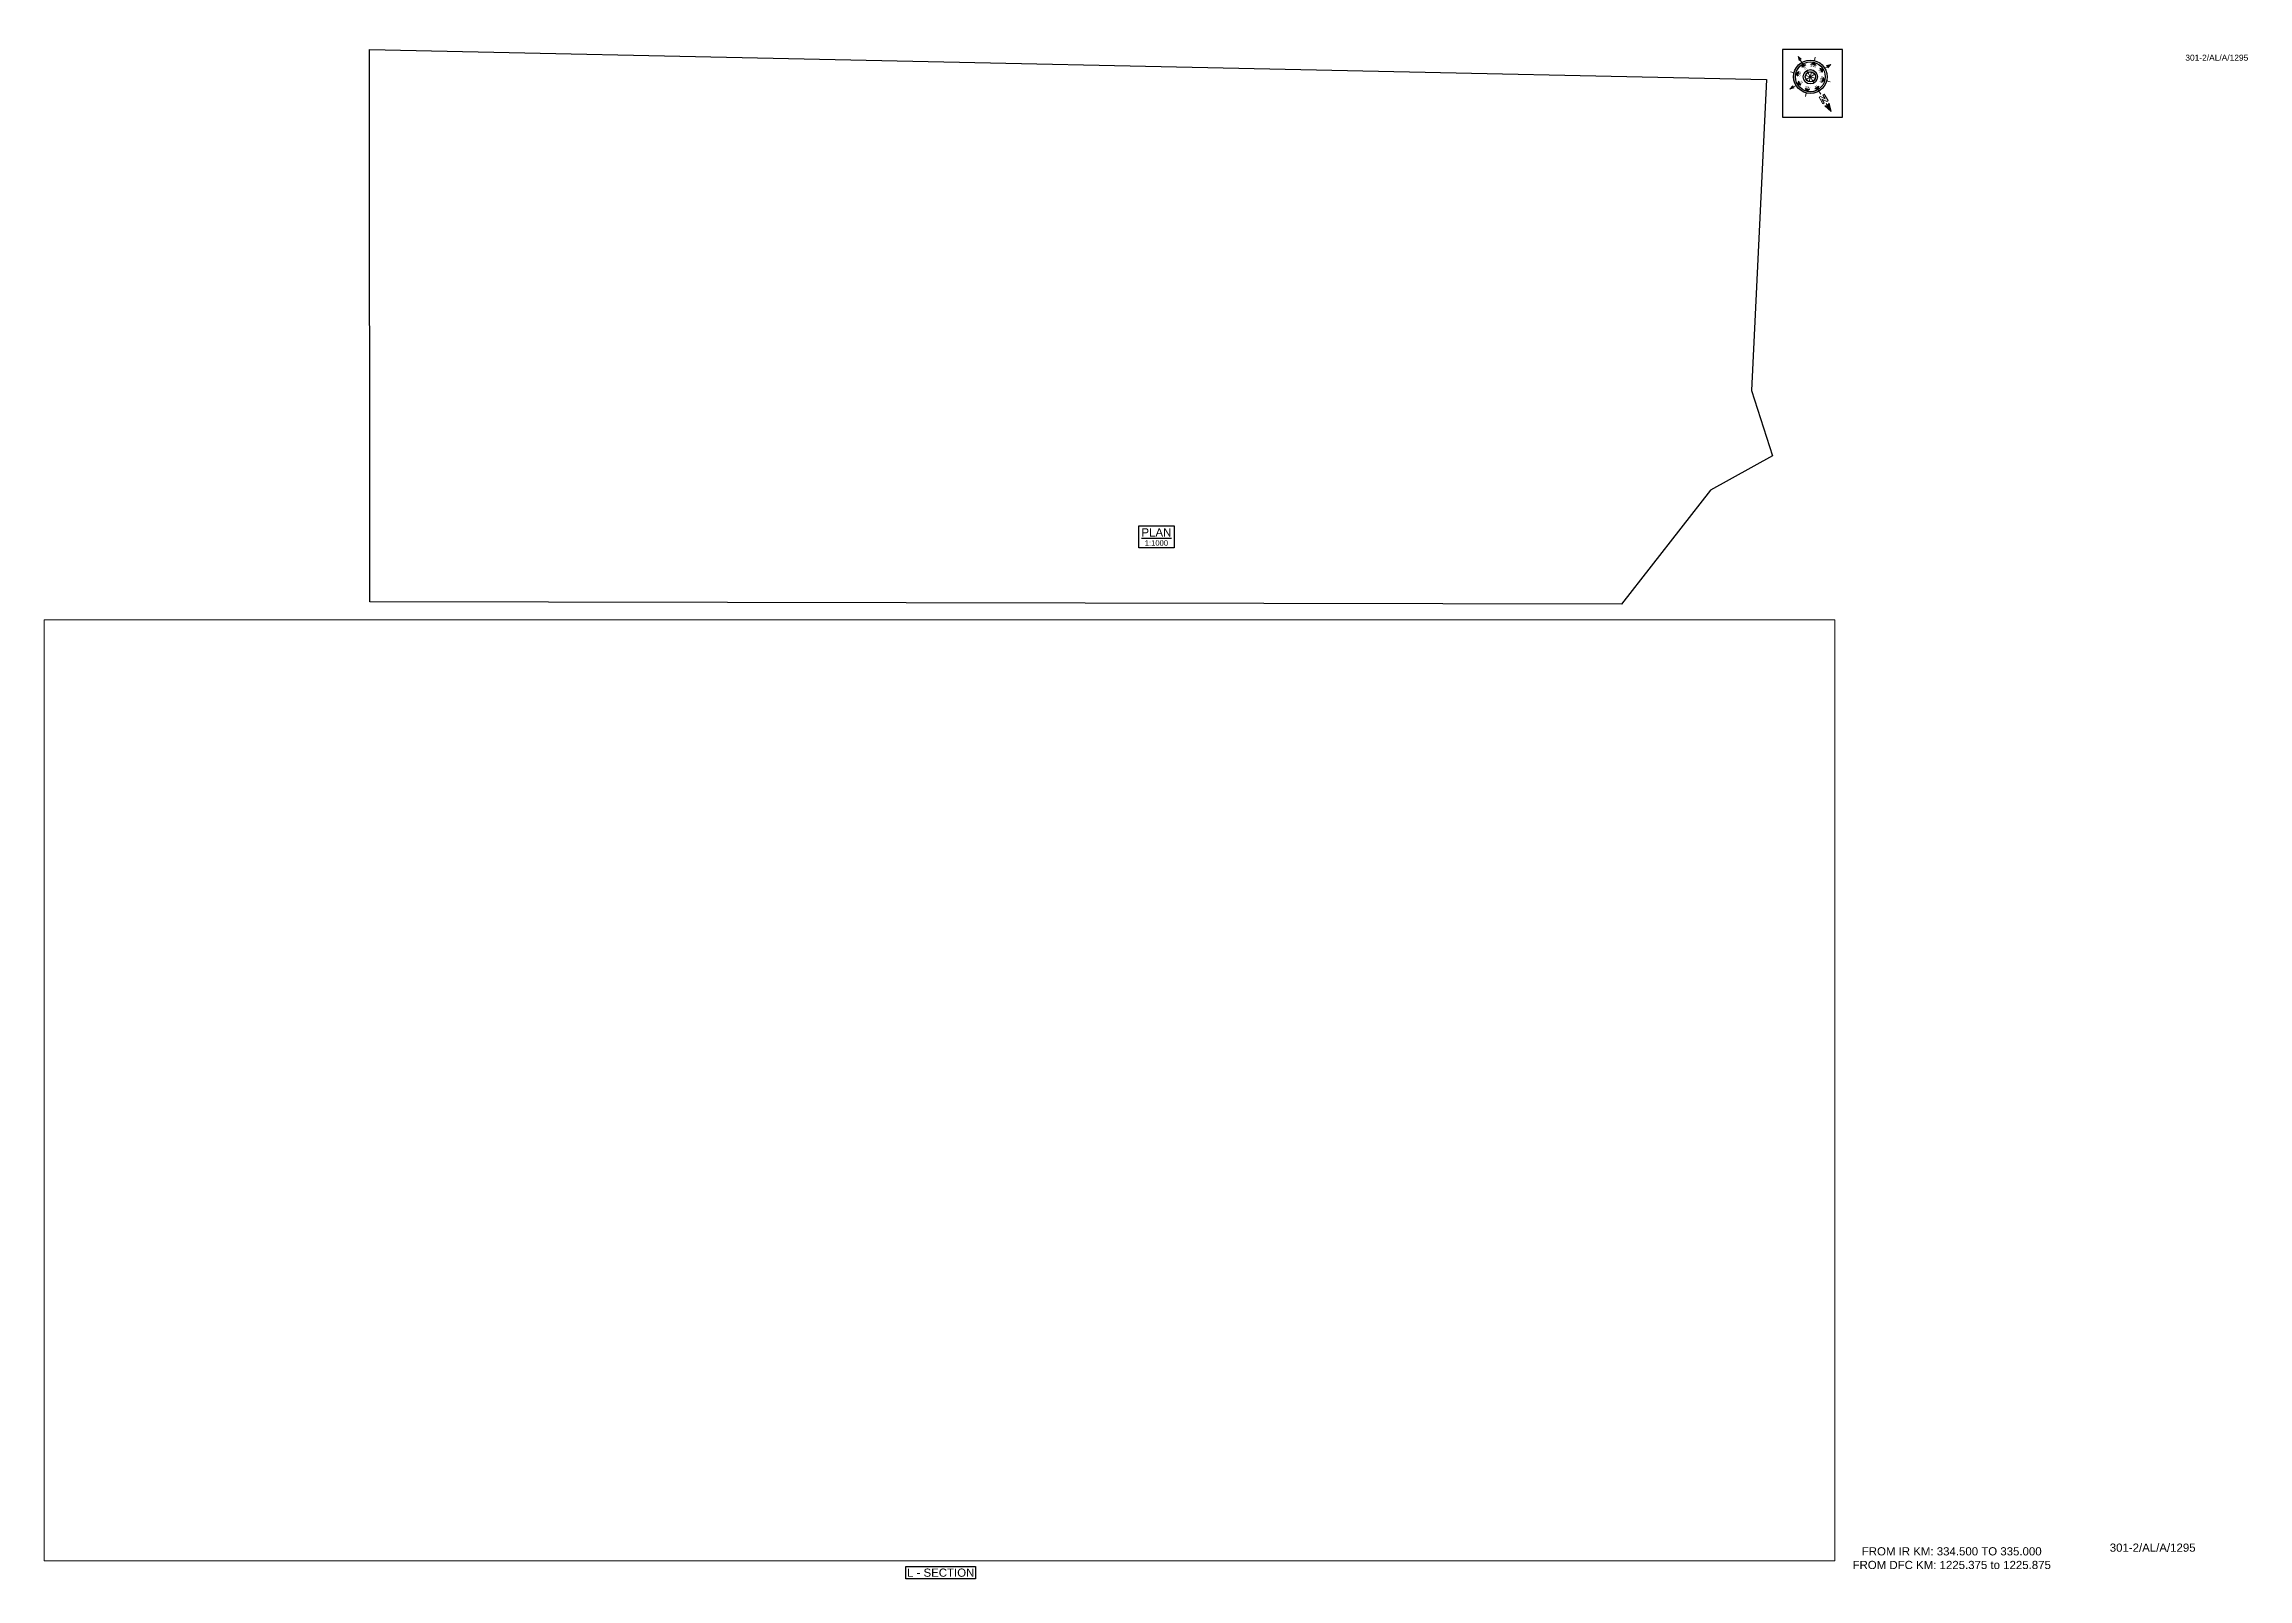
# Paper-space layout '1295' of a CAD drawing. Header units: metres. Extents: x 17 to 825, y 18 to 581.
import ezdxf
from ezdxf.enums import TextEntityAlignment as Align

# ---------------------------------------------------------------- set-up
doc = ezdxf.new("R2010")
doc.units = ezdxf.units.M
doc.header["$MEASUREMENT"] = 0
doc.layers.get('Defpoints').update_dxf_attribs({"color": 5})
doc.layers.add('title', color=7, linetype='Continuous')
doc.styles.get("Standard").update_dxf_attribs({"font": 'arial.ttf'})
doc.styles.add('Style-Arial', font='arial.ttf')

# ---------------------------------------------------------------- blocks, each defined once
blk = doc.blocks.new('N')
for points in [[(0, 8.41), (-0.49, 6.68), (0, 6.93)], [(0.49, 6.68), (0, 6.93), (0, 8.41)], [(-4.93, 0), (-4.07, 0.25), (-4.19, 0)], [(-4.07, -0.25), (-4.19, 0), (-4.93, 0)], [(-3.08, 0), (-2.59, 0.49), (-2.59, -0.49)], [(-2.18, 2.18), (-1.48, 2.18), (-2.18, 1.48)], [(0, 3.08), (0.49, 2.59), (-0.49, 2.59)], [(2.18, 2.18), (2.18, 1.48), (1.48, 2.18)], [(3.08, 0), (2.59, -0.49), (2.59, 0.49)], [(4.07, 0.25), (4.19, 0), (4.93, 0)], [(4.93, 0), (4.07, -0.25), (4.19, 0)], [(-2.18, -2.18), (-2.18, -1.48), (-1.48, -2.18)], [(0, -3.08), (-0.49, -2.59), (0.49, -2.59)], [(0, -4.93), (-0.25, -4.07), (0, -4.19)], [(0.25, -4.07), (0, -4.19), (0, -4.93)], [(2.18, -2.18), (1.48, -2.18), (2.18, -1.48)]]:
    blk.add_hatch(color=7).paths.add_polyline_path(points, flags=0)
h = blk.add_hatch(color=7)
h.paths.add_polyline_path([(0, -3.08), (0, -3.46, 1), (0, 3.46), (0, 3.08, -1)])
h.paths.add_polyline_path([(0, 1.05), (0, 1.48, 1), (0, -1.48), (0, -1.05, -1)])
at = {"color": 7, "linetype": 'ByBlock', "lineweight": 13}
for p, q in [((-0.61, 4.57), (-0.61, 6.12)), ((-0.61, 6.12), (-0.3, 6.12)), ((-0.3, 6.12), (0.32, 5.19)), ((0.32, 4.57), (-0.3, 5.5)), ((-0.3, 5.5), (-0.3, 4.57)), ((0.32, 5.19), (0.32, 6.12)), ((0.32, 6.12), (0.64, 6.12)), ((0.64, 6.12), (0.64, 4.57))]:
    blk.add_line(p, q, dxfattribs=at)
at = {"color": 7, "lineweight": 13}
for p, q in [((0, 6.41), (0, 7.28)), ((-3.46, 0), (-4.19, 0)), ((-2.45, 2.45), (-2.97, 2.97)), ((1.05, 0), (-1.05, 0)), ((-1.05, 0), (1.05, 0)), ((-0.74, 0.74), (0.74, -0.74)), ((0.74, 0.74), (-0.74, -0.74)), ((0.74, -0.74), (-0.74, 0.74)), ((-0.74, -0.74), (0.74, 0.74)), ((0, 3.46), (0, 4.19)), ((0, 3.46), (0, 3.08)), ((0, 1.05), (0, 1.48)), ((0, 1.05), (0, -1.05)), ((0, -1.05), (0, 1.05)), ((2.45, 2.45), (2.97, 2.97)), ((3.46, 0), (4.19, 0)), ((-2.45, -2.45), (-2.97, -2.97)), ((0, -1.05), (0, -1.48)), ((0, -3.46), (0, -3.08)), ((0, -3.46), (0, -4.19)), ((2.45, -2.45), (2.97, -2.97))]:
    blk.add_line(p, q, dxfattribs=at)
at = {"color": 7, "linetype": 'ByBlock', "lineweight": 13}
for points in [[(-0.3, 4.57), (-0.61, 4.57)], [(0.32, 4.57), (0.64, 4.57)]]:
    blk.add_lwpolyline(points, dxfattribs=at)
at = {"color": 7, "lineweight": 13}
for points in [[(0, 8.41), (-0.49, 6.68), (0, 6.93), (0, 6.93)], [(0.49, 6.68), (0, 6.93), (0, 8.41), (0, 8.41)], [(-4.93, 0), (-4.07, 0.25), (-4.19, 0), (-4.19, 0)], [(-4.07, -0.25), (-4.19, 0), (-4.93, 0), (-4.93, 0)], [(-3.08, 0), (-2.59, 0.49), (-2.59, -0.49), (-2.59, -0.49)], [(-2.18, 2.18), (-1.48, 2.18), (-2.18, 1.48), (-2.18, 1.48)], [(0, 3.08), (0.49, 2.59), (-0.49, 2.59), (-0.49, 2.59)], [(2.18, 2.18), (2.18, 1.48), (1.48, 2.18), (1.48, 2.18)], [(3.08, 0), (2.59, -0.49), (2.59, 0.49), (2.59, 0.49)], [(4.07, 0.25), (4.19, 0), (4.93, 0), (4.93, 0)], [(4.93, 0), (4.07, -0.25), (4.19, 0), (4.19, 0)], [(-2.18, -2.18), (-2.18, -1.48), (-1.48, -2.18), (-1.48, -2.18)], [(0, -3.08), (-0.49, -2.59), (0.49, -2.59), (0.49, -2.59)], [(0, -4.93), (-0.25, -4.07), (0, -4.19), (0, -4.19)], [(0.25, -4.07), (0, -4.19), (0, -4.93), (0, -4.93)], [(2.18, -2.18), (1.48, -2.18), (2.18, -1.48), (2.18, -1.48)]]:
    blk.add_lwpolyline(points, close=True, dxfattribs=at)
at = {"color": 7}
for radius in [3.46, 3.08, 1.48, 1.05]:
    blk.add_circle((0, 0), radius, dxfattribs=at)
for s, rotation, p in [('W', 90, (-2.1, 0)), ('NW', 45, (-1.48, 1.48)), ('NE', 315, (1.48, 1.48)), ('E', 270, (1.97, 0)), ('SW', 135, (-1.48, -1.48)), ('SE', 225, (1.48, -1.48))]:
    blk.add_text(s, height=0.6, rotation=rotation, dxfattribs=at).set_placement(p, align=Align.CENTER)
for s, p in [('N', (0, 2.1)), ('S', (0, -2.47))]:
    blk.add_text(s, height=0.6, dxfattribs=at).set_placement(p, align=Align.CENTER)

psp = doc.layouts.new('1295')

# ---------------------------------------------------------------- linework, layer by layer
psp.add_lwpolyline([(332.72, 18.39), (332.72, 22.99), (358.25, 22.99), (358.25, 18.39)], close=True)
at = {"layer": 'title', "color": 7, "linetype": 'Continuous', "lineweight": -3}
psp.add_lwpolyline([(418.16, 404.43), (431.05, 404.43), (431.05, 396.28), (418.16, 396.28)], close=True, dxfattribs=at)

# ---------------------------------------------------------------- texts
at = {"style": 'Style-Arial'}
for height, p in [(2.2, (801.62, 574.91)), (3, (773.92, 28.36))]:
    psp.add_text('301-2/AL/A/1295', height=height, dxfattribs=at).set_placement(p)
at = {"insert": (663.59, 30.01), "char_height": 3, "attachment_point": 1, "style": 'Style-Arial'}
psp.add_mtext_dynamic_manual_height_columns('\\pxqc;FROM IR KM: 334.500 TO 335.000\\P{\\C1;FROM DFC KM: 1225.375 to 1225.875}', width=104.8357, gutter_width=17.5, heights=[0], dxfattribs=at)
at = {"layer": 'title', "color": 7, "linetype": 'Continuous', "lineweight": -3, "style": 'Style-Arial'}
for s, height, p in [('%%UPLAN', 3, (424.55, 401.99)), ('1:1000', 2, (424.55, 398.12))]:
    psp.add_text(s, height=height, dxfattribs=at).set_placement(p, align=Align.MIDDLE)
at = {"layer": 'title', "style": 'Style-Arial'}
psp.add_text('L - SECTION', height=3, rotation=0.00006, dxfattribs=at).set_placement((345.5, 20.69), align=Align.MIDDLE_CENTER)

# ---------------------------------------------------------------- viewports
at = {"layer": 'Defpoints'}
psp.add_viewport(center=(345.03, 197.46), size=(656.23, 344.9164), view_center_point=(31211.35, -2064.06), view_height=344.9164, status=3, dxfattribs=at)

# ---------------------------------------------------------------- wipeouts: each hides what was drawn before it
psp.add_wipeout([(653.96, 579), (676, 579), (676, 554.19), (653.96, 554.19)])

# ---------------------------------------------------------------- next in the draw order: linework, layer by layer
psp.add_lwpolyline([(676, 579), (653.96, 579), (653.96, 554.19), (676, 554.19)], close=True)
psp.add_lwpolyline([(136.19, 579), (648.08, 568.03), (642.61, 453.97), (650.33, 430.04), (627.59, 417.46), (595.03, 375.66), (136.3, 376.5)], close=True, dxfattribs=at)

# ---------------------------------------------------------------- next in the draw order: block references
at = {"xscale": 1.77154152297335, "yscale": 1.77154152297335, "zscale": 1.77154152297335, "rotation": 211.0343912723542}
psp.add_blockref('N', (664.2, 569), dxfattribs=at)

# ---------------------------------------------------------------- next in the draw order: viewports
at = {"layer": 'Defpoints', "view_twist_angle": 211.03439127}
vp = psp.add_viewport(center=(393.26, 477.33), size=(514.13, 203.3431), view_center_point=(1224648.23, -3229786.3), view_height=203.3431, dxfattribs=at)
vp.dxf.flags = 0x10000  # cut along an outline
vp.dxf.clipping_boundary_handle = psp.add_lwpolyline([(136.19, 579), (648.08, 568.03), (642.61, 453.97), (650.33, 430.04), (627.59, 417.46), (595.03, 375.66), (136.3, 376.5)], format="xyb", close=True, dxfattribs={"invisible": 1}).dxf.handle

doc.saveas('drawing.dxf')
